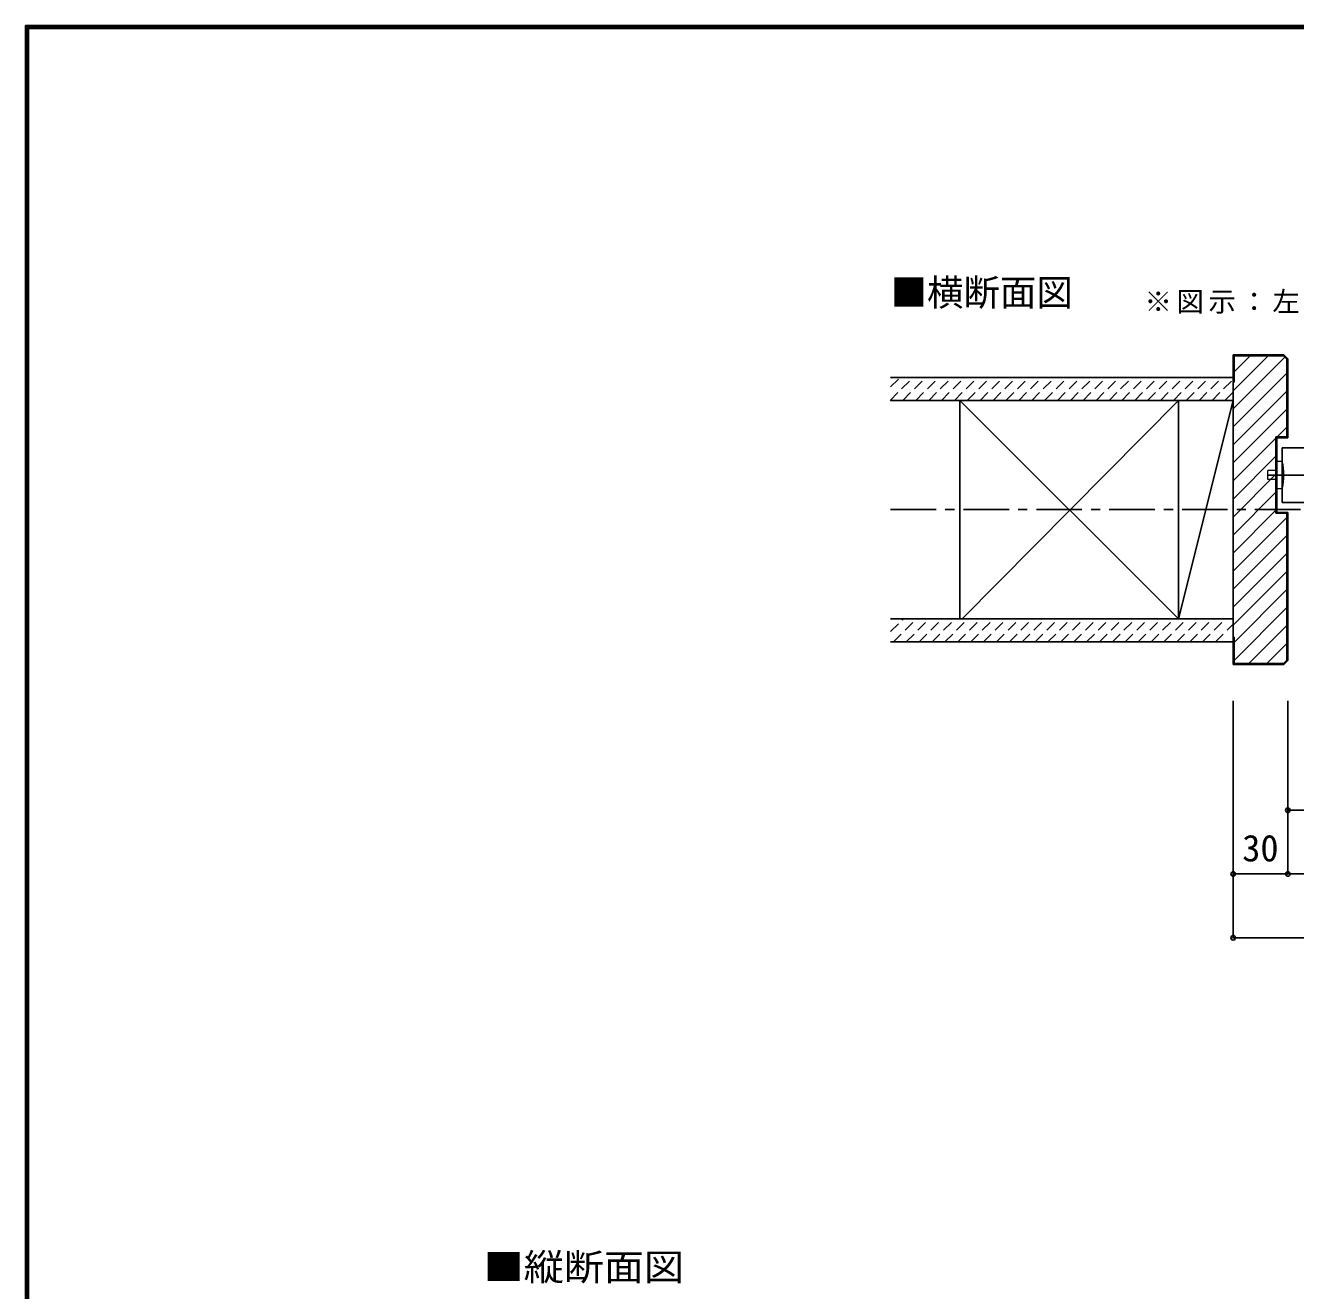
# Model space of a CAD drawing. Units: millimetres, scale not verified. Extents: x -973 to 977, y -718 to 696.
# Drawn here: x -973 to -276, y 1 to 696 of the extents above; entities that cross this region are included whole.
import ezdxf
from ezdxf.enums import TextEntityAlignment as Align

# ---------------------------------------------------------------- set-up
doc = ezdxf.new("R2010")
doc.units = ezdxf.units.MM
doc.header["$LTSCALE"] = 5
doc.header["$PDMODE"] = 32
doc.header["$PDSIZE"] = 2.5
doc.linetypes.add('CHAIN1', pattern=[8, 5, -1, 1, -1])
doc.linetypes.add('DASHED1', pattern=[1.8, 1.2, -0.6])
for name, color, linetype in [('0-1_通り芯', 4, 'DASHED1'), ('0-2_柱', 3, 'Continuous'), ('0-3_仕上げ', 2, 'Continuous'), ('0-4_枠', 3, 'Continuous'), ('0-6_扉', 2, 'Continuous'), ('0-A_文字', 7, 'Continuous'), ('0-B_寸法', 7, 'Continuous'), ('0-C_ハッチ', 4, 'DASHED1'), ('F-1_枠', 6, 'Continuous')]:
    doc.layers.add(name, color=color, linetype=linetype)
doc.layers.add('0-7_金物', color=7, linetype='Continuous', lineweight=18)
doc.styles.add('ＭＳ ゴシック', font='')
doc.styles.get('ＭＳ ゴシック').set_extended_font_data('MS Gothic')

msp = doc.modelspace()

# ---------------------------------------------------------------- linework, layer by layer
at = {"layer": '0-1_通り芯', "linetype": 'CHAIN1'}
for p, q in [((-291.347, 449), (294.653, 449)), ((-498.347, 430), (501.653, 430))]:
    msp.add_line(p, q, dxfattribs=at)
at = {"layer": '0-2_柱'}
for p, q in [((-460.347, 490), (-460.347, 370)), ((-340.347, 490), (-340.347, 370)), ((-310.347, 490), (-310.347, 370))]:
    msp.add_line(p, q, dxfattribs=at)
at = {"layer": '0-2_柱', "color": 7}
for p, q in [((-460.347, 490), (-340.347, 370)), ((-340.347, 490), (-459.099, 370)), ((-310.347, 490), (-340.347, 370))]:
    msp.add_line(p, q, dxfattribs=at)
at = {"layer": '0-3_仕上げ'}
for p, q in [((-498.347, 502.5), (-310.347, 502.5)), ((-498.347, 490), (-310.347, 490)), ((-498.347, 370), (-310.347, 370)), ((-498.347, 357.5), (-310.347, 357.5))]:
    msp.add_line(p, q, dxfattribs=at)
at = {"layer": '0-4_枠'}
for p, q in [((-310.347, 515), (-310.347, 345)), ((-282.468, 515), (-310.347, 515)), ((-309.847, 500), (-309.847, 514.5)), ((-282.675, 514.5), (-309.847, 514.5)), ((-280.847, 512.671), (-282.675, 514.5)), ((-280.347, 512.879), (-282.468, 515)), ((-280.847, 512.671), (-280.847, 470)), ((-280.347, 512.879), (-280.347, 469.5)), ((-309.847, 500), (-310.347, 500)), ((-286.847, 470), (-286.847, 428)), ((-286.847, 470), (-280.847, 470)), ((-286.347, 469.5), (-280.347, 469.5)), ((-286.347, 469.5), (-286.347, 428.5)), ((-286.847, 428), (-280.847, 428)), ((-286.347, 428.5), (-280.347, 428.5)), ((-280.847, 347.328), (-280.847, 428)), ((-280.347, 347.121), (-280.347, 428.5)), ((-309.847, 360), (-310.347, 360)), ((-309.847, 360), (-309.847, 345.5)), ((-282.468, 345), (-310.347, 345)), ((-282.675, 345.5), (-309.847, 345.5)), ((-282.675, 345.5), (-280.847, 347.328)), ((-282.468, 345), (-280.347, 347.121))]:
    msp.add_line(p, q, dxfattribs=at)
at = {"layer": '0-6_扉', "color": 6}
for p, q in [((-283.347, 434), (-283.347, 464)), ((-283.347, 464), (-158.347, 464)), ((-283.347, 434), (-158.347, 434))]:
    msp.add_line(p, q, dxfattribs=at)
at = {"layer": '0-7_金物'}
for p, q in [((-286.347, 441.5), (-286.347, 456.5)), ((-283.347, 456.5), (-286.347, 456.5)), ((-286.347, 451.5), (-291.347, 451.5)), ((-283.347, 441.5), (-286.347, 441.5))]:
    msp.add_line(p, q, dxfattribs=at)
msp.add_lwpolyline([(-286.347, 446.5), (-291.347, 446.5), (-291.347, 451.5)], dxfattribs=at)
msp.add_arc((-313.798, 449), 31.361, 346.16371, 13.83632, dxfattribs=at)
at = {"layer": '0-B_寸法', "color": 4}
for p, q in [((-310.347, 195), (-310.347, 325)), ((-280.347, 230), (-280.347, 325)), ((-13.347, 265), (-280.347, 265)), ((-310.347, 230), (313.653, 230)), ((-310.347, 195), (313.653, 195))]:
    msp.add_line(p, q, dxfattribs=at)
at = {"layer": '0-B_寸法'}
for p in [(-280.347, 265), (-310.347, 230), (-280.347, 230), (-310.347, 195)]:
    msp.add_point(p, dxfattribs=at)
at = {"layer": '0-C_ハッチ', "linetype": 'Continuous'}
for p, q in [((-310.347, 495.247), (-291.094, 514.5)), ((-310.347, 485.347), (-281.935, 513.759)), ((-309.847, 505.646), (-300.994, 514.5)), ((-310.347, 475.448), (-280.847, 504.948)), ((-310.347, 465.548), (-280.847, 495.049)), ((-310.347, 455.649), (-280.847, 485.149)), ((-286.097, 470), (-280.847, 475.25)), ((-310.347, 445.75), (-286.847, 469.249)), ((-310.347, 435.85), (-286.847, 459.35)), ((-310.347, 425.951), (-286.847, 449.45)), ((-310.347, 416.051), (-286.847, 439.551)), ((-310.347, 406.152), (-286.847, 429.652)), ((-310.347, 396.252), (-280.847, 425.752)), ((-310.347, 386.353), (-280.847, 415.853)), ((-310.347, 376.453), (-280.847, 405.953)), ((-310.347, 366.554), (-280.847, 396.054)), ((-309.847, 357.154), (-280.847, 386.154)), ((-309.847, 347.255), (-280.847, 376.255)), ((-301.702, 345.5), (-280.847, 366.355)), ((-291.803, 345.5), (-280.847, 356.456))]:
    msp.add_line(p, q, dxfattribs=at)
at = {"layer": '0-C_ハッチ'}
for p, q in [((-498.685, 490), (-486.185, 502.5)), ((-498.347, 497.409), (-493.256, 502.5)), ((-491.613, 490), (-479.113, 502.5)), ((-484.542, 490), (-472.042, 502.5)), ((-477.471, 490), (-464.971, 502.5)), ((-470.4, 490), (-457.9, 502.5)), ((-463.329, 490), (-450.829, 502.5)), ((-456.258, 490), (-443.758, 502.5)), ((-449.187, 490), (-436.687, 502.5)), ((-442.116, 490), (-429.616, 502.5)), ((-435.045, 490), (-422.545, 502.5)), ((-427.974, 490), (-415.474, 502.5)), ((-420.903, 490), (-408.403, 502.5)), ((-413.832, 490), (-401.332, 502.5)), ((-406.761, 490), (-394.261, 502.5)), ((-399.69, 490), (-387.19, 502.5)), ((-392.619, 490), (-380.119, 502.5)), ((-385.547, 490), (-373.047, 502.5)), ((-378.476, 490), (-365.976, 502.5)), ((-371.405, 490), (-358.905, 502.5)), ((-364.334, 490), (-351.834, 502.5)), ((-357.263, 490), (-344.763, 502.5)), ((-350.192, 490), (-337.692, 502.5)), ((-343.121, 490), (-330.621, 502.5)), ((-336.05, 490), (-323.55, 502.5)), ((-328.979, 490), (-316.479, 502.5)), ((-321.908, 490), (-310.347, 501.561)), ((-314.837, 490), (-310.347, 494.49)), ((-498.347, 363.058), (-491.405, 370)), ((-496.834, 357.5), (-484.334, 370)), ((-489.763, 357.5), (-477.263, 370)), ((-482.692, 357.5), (-470.192, 370)), ((-475.621, 357.5), (-463.121, 370)), ((-468.55, 357.5), (-456.05, 370)), ((-461.479, 357.5), (-448.979, 370)), ((-454.408, 357.5), (-441.908, 370)), ((-447.337, 357.5), (-434.837, 370)), ((-440.266, 357.5), (-427.766, 370)), ((-433.195, 357.5), (-420.695, 370)), ((-426.124, 357.5), (-413.624, 370)), ((-419.053, 357.5), (-406.553, 370)), ((-411.981, 357.5), (-399.481, 370)), ((-404.91, 357.5), (-392.41, 370)), ((-397.839, 357.5), (-385.339, 370)), ((-390.768, 357.5), (-378.268, 370)), ((-383.697, 357.5), (-371.197, 370)), ((-376.626, 357.5), (-364.126, 370)), ((-369.555, 357.5), (-357.055, 370)), ((-362.484, 357.5), (-349.984, 370)), ((-355.413, 357.5), (-342.913, 370)), ((-348.342, 357.5), (-335.842, 370)), ((-341.271, 357.5), (-328.771, 370)), ((-334.2, 357.5), (-321.7, 370)), ((-327.129, 357.5), (-314.629, 370)), ((-320.058, 357.5), (-310.347, 367.211))]:
    msp.add_line(p, q, dxfattribs=at)
at = {"layer": 'F-1_枠'}
for p, q in [((-973.347, 695.833), (-973.347, -700.833)), ((-973.347, 695.833), (976.653, 695.833)), ((-973.347, 695), (976.653, 695)), ((-973.347, 694.167), (976.653, 694.167)), ((-972.514, 695.833), (-972.514, -700.833)), ((-971.68, 695.833), (-971.68, -700.833))]:
    msp.add_line(p, q, dxfattribs=at)

# ---------------------------------------------------------------- texts
at = {"layer": '0-A_文字', "style": 'ＭＳ ゴシック'}
msp.add_text('■横断面図', height=14.66, dxfattribs=at).set_placement((-498.347, 537.5), align=Align.BOTTOM_LEFT)
at = {"layer": '0-A_文字', "style": 'ＭＳ ゴシック', "width": 1.1}
msp.add_text('■縦断面図', height=14.66, dxfattribs=at).set_placement((-721.758, 2.5), align=Align.BOTTOM_LEFT)
at = {"layer": '0-A_文字', "insert": (-358.971, 537.5), "char_height": 11, "attachment_point": 7, "style": 'ＭＳ ゴシック'}
msp.add_mtext('\\T1.17;※図示：左引き手', dxfattribs=at)
at = {"layer": '0-B_寸法', "style": 'ＭＳ ゴシック'}
msp.add_text('30', height=14.66, dxfattribs=at).set_placement((-305.347, 232.5), align=Align.BOTTOM_LEFT)

doc.saveas('drawing.dxf')
